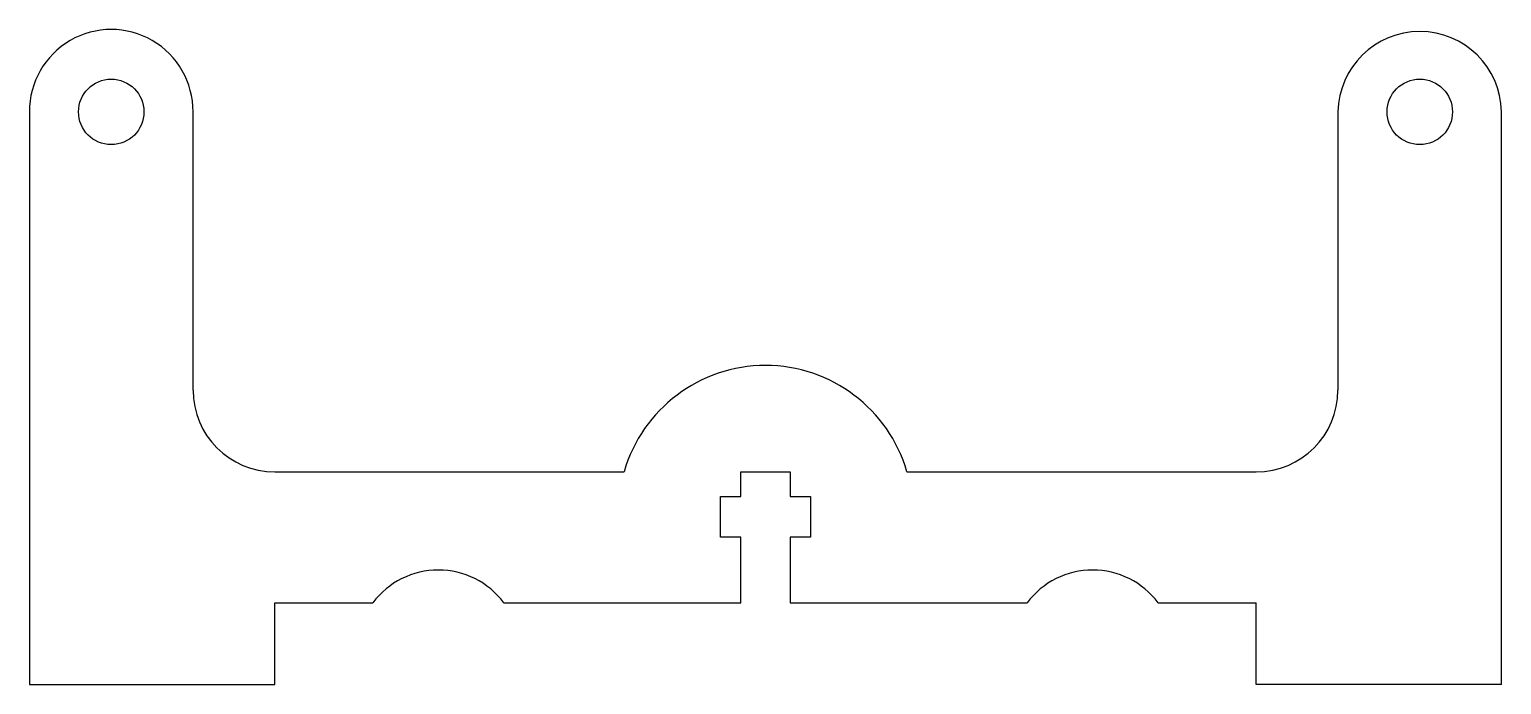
# Model space of a CAD drawing. Header units: inches. Extents: x 0 to 90, y -5 to 35.
import ezdxf

# ---------------------------------------------------------------- set-up
doc = ezdxf.new("R2010")
doc.units = ezdxf.units.IN
doc.header["$MEASUREMENT"] = 0

msp = doc.modelspace()

# ---------------------------------------------------------------- linework, layer by layer
for p, q in [((0, 30), (0, -5)), ((10, 13), (10, 30)), ((80, 30), (80, 13)), ((90, -5), (90, 30)), ((15, 8), (36.354, 8)), ((43.5, 6.5), (43.5, 8)), ((43.5, 8), (46.5, 8)), ((46.5, 8), (46.5, 6.5)), ((53.646, 8), (75, 8)), ((42.25, 4), (42.25, 6.5)), ((42.25, 6.5), (43.5, 6.5)), ((46.5, 6.5), (47.75, 6.5)), ((47.75, 6.5), (47.75, 4)), ((43.5, 4), (42.25, 4)), ((43.5, 0), (43.5, 4)), ((47.75, 4), (46.5, 4)), ((46.5, 4), (46.5, 4)), ((46.5, 4), (46.5, 0)), ((15, 0), (21, 0)), ((15, -5), (15, 0)), ((29, 0), (43.5, 0)), ((46.5, 0), (61, 0)), ((69, 0), (75, 0)), ((75, -5), (75, 0)), ((0, -5), (15, -5)), ((90, -5), (75, -5))]:
    msp.add_line(p, q)
for centre in [(5, 30), (85, 30)]:
    msp.add_circle(centre, 2)
for centre, radius, start, end in [((5, 30.037), 5, 359.57042, 180.42958), ((85, 29.909), 5.001, 1.03993, 178.96007), ((45, 5.5), 9, 16.12762, 163.87238), ((15, 13), 5, 180, 270), ((75, 13), 5, 270, 0), ((25, -3), 5, 36.8699, 143.1301), ((65, -3), 5, 36.8699, 143.1301)]:
    msp.add_arc(centre, radius, start, end)

doc.saveas('drawing.dxf')
